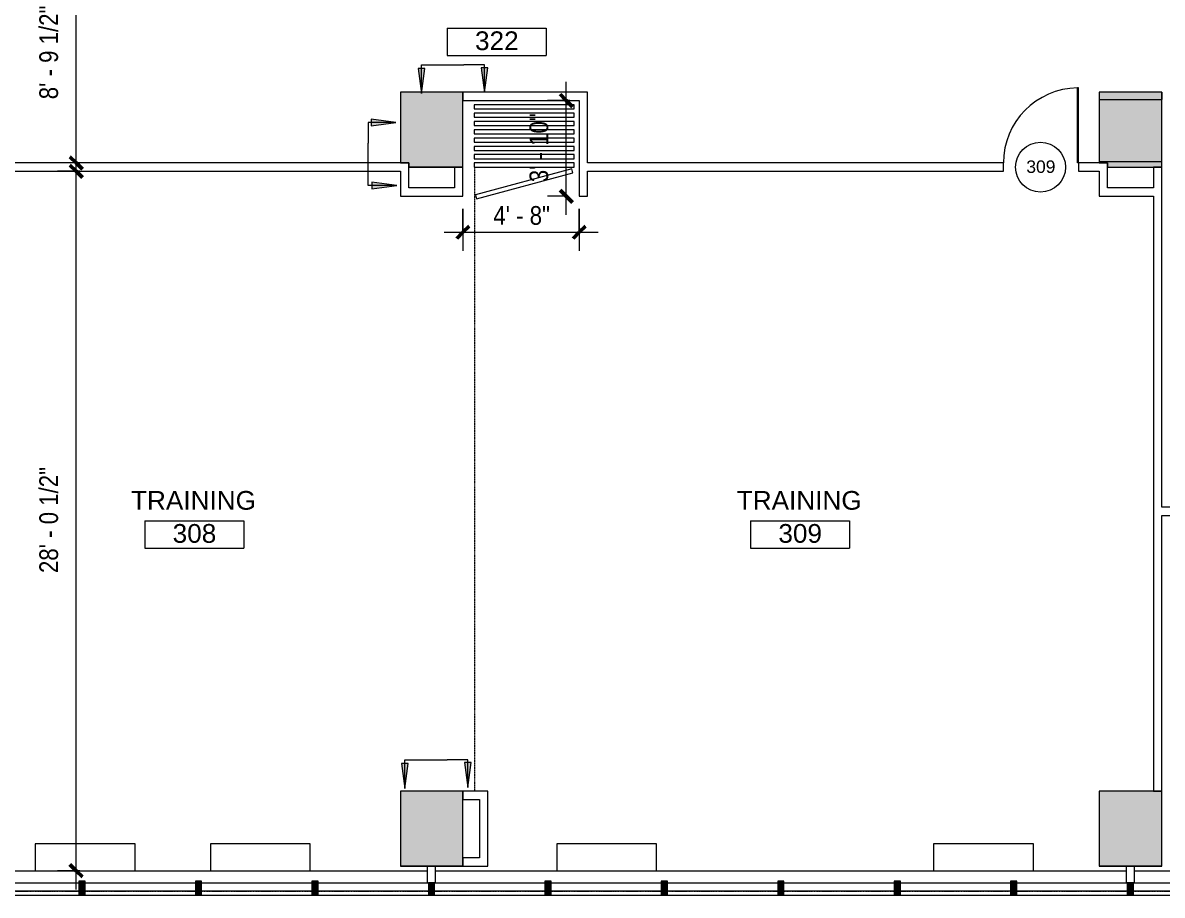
# Model space of a CAD drawing. Header units: inches. Extents: x 41 to 3077, y -701 to 1388.
# Drawn here: x 2169 to 2717, y -691 to -272 of the extents above; entities that cross this region are included whole.
import ezdxf

# ---------------------------------------------------------------- set-up
doc = ezdxf.new("R2010")
doc.units = ezdxf.units.IN
doc.header["$MEASUREMENT"] = 0
doc.linetypes.add('Hidden 1_8_', pattern=[0.1875, 0.125, -0.0625])
doc.linetypes.add('IMPORT-PHANTOM4', pattern=[0.625, 0.3125, -0.0625, 0.0625, -0.0625, 0.0625, -0.0625])
for name, color, linetype, lineweight in [('3rd Floor Revit Background_dwg', 8, 'Continuous', 9), ('A-ANNO-DIMS', 211, 'Continuous', 9), ('A-ANNO-DIMS-96', 211, 'Continuous', 9), ('A-ANNO-NOTE', 131, 'Continuous', 9), ('A-Area', 7, 'IMPORT-PHANTOM4', 9), ('A-AREA-IDEN', 2, 'Continuous', 20), ('A-DETL', 90, 'Continuous', 9), ('A-DETL-HDLN', 90, 'Continuous', 9), ('A-DOOR', 31, 'Continuous', 9), ('A-DOOR-IDEN', 31, 'Continuous', 20), ('A-FLOR', 192, 'Continuous', 9), ('A-WALL', 113, 'Continuous', 9), ('A-Wall-Exst', 7, 'Continuous', 9), ('A-Wall-Patt', 7, 'Continuous', 9), ('AWAEX', 7, 'Continuous', 9), ('MHV', 7, 'Continuous', 9)]:
    doc.layers.add(name, color=color, linetype=linetype, lineweight=lineweight)
doc.styles.add('Arial', font='arial.ttf', dxfattribs={"height": 9})
doc.styles.add('Arial_4', font='arial.ttf', dxfattribs={"height": 6})
doc.styles.add('Arial_5', font='arial.ttf', dxfattribs={"width": 0.85, "height": 9})
doc.dimstyles.new('Linear_-_3_32__Arial__85_-_1_2__Tolerance', dxfattribs={"dimscale": 12, "dimtxt": 9.182335, "dimasz": 0.5, "dimexe": 0.75, "dimexo": 0.5, "dimgap": 0.5, "dimtad": 1, "dimdec": 1, "dimrnd": 0.5, "dimzin": 3, "dimdsep": 46, "dimlunit": 4, "dimtxsty": 'Arial_5', "dimblk1": 'OBLIQUE', "dimblk2": 'OBLIQUE', "dimsah": 1, "dimcen": 0.09, "dimdle": 0.75, "dimazin": 0, "dimtfac": 1, "dimtdec": 4, "dimtix": 1, "dimtmove": 0, "dimatfit": 3, "dimfxl": 1, "dimtvp": 1, "dimfrac": 2, "dimtolj": 1, "dimtzin": 0, "dimarcsym": 2})
doc.dimstyles.new('Linear_-_3_32__Arial__85_-_1_2__Tolerance_1', dxfattribs={"dimscale": 12, "dimtxt": 9.182335, "dimasz": 0.5, "dimexe": 0.75, "dimexo": 0.5, "dimgap": 0.5, "dimtad": 1, "dimdec": 1, "dimrnd": 0.5, "dimzin": 3, "dimdsep": 46, "dimlunit": 4, "dimtxsty": 'Arial_5', "dimblk1": 'OBLIQUE', "dimblk2": 'OBLIQUE', "dimsah": 1, "dimcen": 0.09, "dimdle": 0.75, "dimazin": 0, "dimtfac": 1, "dimtdec": 4, "dimtix": 1, "dimtmove": 2, "dimatfit": 3, "dimfxl": 1, "dimtvp": 1, "dimfrac": 2, "dimtolj": 1, "dimtzin": 0, "dimarcsym": 2})

# ---------------------------------------------------------------- blocks, each defined once
blk = doc.blocks.new('Single-Glass - No Frame - 36_ x 96_-2992229-3rd Floor New Construction - Partition Plan')
at = {"layer": 'A-DOOR', "color": 250, "lineweight": 20}
for p, q in [((17.5, 2), (17.5, 38.06)), ((18, 38.06), (17.5, 38.06)), ((18, 2), (18, 38.06)), ((18, 2), (17.5, 2))]:
    blk.add_line(p, q, dxfattribs=at)
at = {"layer": 'A-DOOR'}
blk.add_arc((18, 2), 36.07, 90.7943, 180, dxfattribs=at)
blk = doc.blocks.new('3rd Floor Revit Background_dwg-1506769-3rd Floor New Construction - Partition Plan')
at = {"layer": 'AWAEX'}
for points in [[(1197.68, -341.22), (1197.68, -305.22), (1167.68, -305.22), (1167.68, -339.22), (1171.65, -339.22), (1171.65, -341.22), (1197.68, -341.22)], [(1517.07, -341.22), (1533.68, -341.22), (1533.67, -305.22), (1503.68, -305.22), (1503.68, -339.22), (1507.64, -339.22), (1507.64, -341.22)], [(1180.44, -677.22), (1180.44, -677.22), (1197.68, -677.22), (1197.68, -641.22), (1167.68, -641.23), (1167.68, -677.22)], [(1529.67, -677.22), (1533.68, -677.22), (1533.67, -641.23), (1503.68, -641.22), (1503.68, -677.22), (1528.59, -677.22)], [(1016.06, -691.22), (1016.06, -684.53), (1013.06, -684.53), (1013.06, -691.22)], [(1072.06, -691.22), (1072.06, -684.53), (1069.06, -684.53), (1069.06, -691.22)], [(1128.06, -691.22), (1128.06, -684.53), (1125.06, -684.53), (1125.06, -691.22)], [(1240.06, -691.22), (1240.06, -684.53), (1237.06, -684.53), (1237.06, -691.22)], [(1296.06, -691.22), (1296.06, -684.53), (1293.06, -684.53), (1293.06, -691.22)], [(1352.06, -691.22), (1352.06, -684.53), (1349.06, -684.53), (1349.06, -691.22)], [(1408.06, -691.22), (1408.06, -684.53), (1405.06, -684.53), (1405.06, -691.22)], [(1464.06, -691.22), (1464.06, -684.53), (1461.06, -684.53), (1461.06, -691.22)], [(1184.06, -691.22), (1184.06, -685.22), (1181.06, -685.22), (1181.06, -691.22)], [(1520.06, -691.22), (1520.06, -685.22), (1517.06, -685.22), (1517.07, -691.22)]]:
    blk.add_hatch(color=256, dxfattribs=at).paths.add_polyline_path(points, flags=0)
at = {"layer": 'A-Area', "flags": 128}
for points in [[(1884.9, 180.92), (1805.75, 260.07), (1767.28, 260.07), (1767.28, 298.53), (1688.13, 377.68), (735.1, 377.68), (571.4, 213.99), (494.75, 290.64), (524.68, 320.57), (524.68, 419.78), (401.76, 542.7), (362.39, 542.7), (362.39, 582.06), (243.34, 701.12), (204.04, 701.12), (204.04, 740.42), (84.92, 859.54), (45.55, 859.54), (45.55, 898.9), (-441.32, 1385.78), (-666.56, 1385.78), (-745.3, 1307.04), (-745.3, 1267.7), (-784.64, 1267.7), (-863.31, 1189.03), (-863.31, 289.89), (-745.28, 171.87), (-705.91, 171.87), (-705.91, 132.5), (-587.52, 14.1), (-548.15, 14.1), (-548.15, -25.26), (-39.5, -533.91), (-0.12, -533.91), (-0.12, -573.29), (115.81, -689.22), (514.38, -689.22), (542.18, -661.42), (569.98, -689.22), (1686.6, -689.22), (1766.06, -609.77), (1766.06, -570.38), (1805.44, -570.38), (1884.9, -490.93), (1884.9, 180.92)], [(-745.3, 1267.7), (-745.3, 1307.04), (-666.56, 1385.78), (-441.32, 1385.78), (45.55, 898.9), (45.55, 859.54), (84.92, 859.54), (204.04, 740.42), (204.04, 701.12), (243.34, 701.12), (362.39, 582.06), (362.39, 542.7), (401.76, 542.7), (524.68, 419.78), (524.68, 320.57), (494.75, 290.64), (571.4, 213.99), (735.1, 377.68), (1688.13, 377.68), (1767.28, 298.53), (1767.28, 260.07), (1805.75, 260.07), (1884.9, 180.92), (1884.9, -490.93), (1805.44, -570.38), (1766.06, -570.38), (1766.06, -609.77), (1686.6, -689.22), (569.98, -689.22), (542.18, -661.42), (514.38, -689.22), (231.68, -689.22)]]:
    blk.add_lwpolyline(points, dxfattribs=at)
at = {"layer": 'A-Wall-Exst', "flags": 128}
blk.add_lwpolyline([(1503.68, -305.22), (1503.68, -308.72), (1533.68, -308.72), (1533.68, -305.22), (1503.68, -305.22)], dxfattribs=at)
at = {"layer": 'A-Wall-Patt'}
for p, q in [((1503.68, -305.22), (1503.68, -308.72)), ((1533.68, -305.22), (1533.68, -308.72))]:
    blk.add_line(p, q, dxfattribs=at)
at = {"layer": 'AWAEX'}
for p, q in [((1197.68, -305.22), (1167.68, -305.22)), ((1167.68, -305.22), (1167.68, -339.22)), ((1197.68, -341.22), (1197.68, -305.22)), ((1533.67, -305.22), (1503.68, -305.22)), ((1503.68, -305.22), (1503.68, -339.22)), ((1533.68, -341.22), (1533.67, -305.22)), ((1533.68, -326.72), (1533.68, -323.22)), ((1167.68, -339.22), (1171.65, -339.22)), ((1171.65, -339.22), (1171.65, -341.22)), ((1503.68, -337.72), (1503.68, -339.22)), ((1533.68, -338.72), (1503.68, -338.72)), ((1503.68, -339.22), (1507.64, -339.22)), ((1507.64, -339.22), (1507.64, -341.22)), ((1171.65, -341.22), (1197.68, -341.22)), ((1193.68, -341.22), (1171.65, -341.22)), ((1197.68, -341.22), (1197.68, -341.22)), ((1507.64, -341.22), (1517.07, -341.22)), ((1517.07, -341.22), (1533.68, -341.22)), ((1197.68, -641.22), (1167.68, -641.23)), ((1167.68, -641.23), (1167.68, -677.22)), ((1197.68, -677.22), (1197.68, -641.22)), ((1533.67, -641.23), (1503.68, -641.22)), ((1503.68, -641.22), (1503.68, -677.22)), ((1533.68, -677.22), (1533.67, -641.23)), ((1167.68, -677.22), (1180.44, -677.22)), ((1180.44, -677.22), (1167.68, -677.22)), ((1180.44, -677.22), (1180.44, -677.22)), ((1180.44, -677.22), (1197.68, -677.22)), ((1197.68, -677.22), (1184.44, -677.22)), ((1503.68, -677.22), (1528.59, -677.22)), ((1516.67, -677.22), (1503.68, -677.22)), ((1533.68, -677.22), (1520.67, -677.22)), ((1528.59, -677.22), (1529.67, -677.22)), ((1529.67, -677.22), (1533.68, -677.22)), ((848.44, -679.47), (1180.44, -679.47)), ((1016.06, -684.53), (1013.06, -684.53)), ((1013.06, -684.53), (1013.06, -691.22)), ((1016.06, -691.22), (1016.06, -684.53)), ((1072.06, -684.53), (1069.06, -684.53)), ((1069.06, -684.53), (1069.06, -691.22)), ((1072.06, -691.22), (1072.06, -684.53)), ((1128.06, -684.53), (1125.06, -684.53)), ((1125.06, -684.53), (1125.06, -691.22)), ((1128.06, -691.22), (1128.06, -684.53)), ((1184.44, -679.47), (1516.67, -679.47)), ((1240.06, -684.53), (1237.06, -684.53)), ((1237.06, -684.53), (1237.06, -691.22)), ((1240.06, -691.22), (1240.06, -684.53)), ((1296.06, -684.53), (1293.06, -684.53)), ((1293.06, -684.53), (1293.06, -691.22)), ((1296.06, -691.22), (1296.06, -684.53)), ((1352.06, -684.53), (1349.06, -684.53)), ((1349.06, -684.53), (1349.06, -691.22)), ((1352.06, -691.22), (1352.06, -684.53)), ((1408.06, -684.53), (1405.06, -684.53)), ((1405.06, -684.53), (1405.06, -691.22)), ((1408.06, -691.22), (1408.06, -684.53)), ((1464.06, -684.53), (1461.06, -684.53)), ((1461.06, -684.53), (1461.06, -691.22)), ((1464.06, -691.22), (1464.06, -684.53)), ((1684.94, -689.22), (572.68, -689.22)), ((848.44, -685.22), (1180.44, -685.22)), ((1184.06, -685.22), (1181.06, -685.22)), ((1181.06, -685.22), (1181.06, -691.22)), ((1184.06, -691.22), (1184.06, -685.22)), ((1184.44, -685.22), (1516.67, -685.22)), ((1520.06, -685.22), (1517.06, -685.22)), ((1517.06, -685.22), (1517.07, -691.22)), ((1520.06, -691.22), (1520.06, -685.22)), ((1013.06, -691.22), (1016.06, -691.22)), ((1069.06, -691.22), (1072.06, -691.22)), ((1125.06, -691.22), (1128.06, -691.22)), ((1181.06, -691.22), (1184.06, -691.22)), ((1237.06, -691.22), (1240.06, -691.22)), ((1293.06, -691.22), (1296.06, -691.22)), ((1349.06, -691.22), (1352.06, -691.22)), ((1405.06, -691.22), (1408.06, -691.22)), ((1461.06, -691.22), (1464.06, -691.22)), ((1517.07, -691.22), (1520.06, -691.22))]:
    blk.add_line(p, q, dxfattribs=at)
at = {"layer": 'AWAEX', "flags": 128}
for points in [[(569.16, -691.22), (1687.43, -691.22), (1768.06, -610.6), (1768.06, -572.38), (1806.27, -572.38), (1886.9, -491.76), (1886.9, 181.74), (1806.57, 262.07), (1769.28, 262.07), (1769.28, 299.36), (1688.96, 379.68), (734.27, 379.68)], [(1520.67, -679.47), (1682.56, -679.47), (1718.02, -644.02)], [(1520.67, -685.22), (1684.94, -685.22), (1722.08, -648.08)]]:
    blk.add_lwpolyline(points, dxfattribs=at)
at = {"layer": 'MHV', "flags": 128}
for points in [[(1040.06, -666.47), (992.06, -666.47), (992.06, -679.47), (1040.06, -679.47)], [(1124.28, -666.47), (1076.28, -666.47), (1076.28, -679.47), (1124.28, -679.47)], [(1290.83, -666.47), (1242.83, -666.47), (1242.83, -679.47), (1290.83, -679.47)], [(1472, -666.47), (1424, -666.47), (1424, -679.47), (1472, -679.47)]]:
    blk.add_lwpolyline(points, close=True, dxfattribs=at)
blk = doc.blocks.new('FORM Room Tag - Name _ Number-61107-3rd Floor New Construction - Partition Plan')
at = {"layer": 'A-AREA-IDEN'}
for p, q in [((-0.2444, -0.0231), (-0.2444, -0.1589)), ((-0.2444, -0.0231), (0.2515, -0.0231)), ((0.2515, -0.0231), (0.2515, -0.1589)), ((-0.2444, -0.1589), (0.2515, -0.1589))]:
    blk.add_line(p, q, dxfattribs=at)
blk = doc.blocks.new('FORM Door Tag - Default-60822-3rd Floor New Construction - Partition Plan')
at = {"layer": 'A-DOOR-IDEN'}
blk.add_circle((-0.002, 0), 0.125, dxfattribs=at)
blk = doc.blocks.new('DIMBLOCK16-3rd Floor New Construction - Partition Plan')
at = {"layer": 'A-ANNO-DIMS-96'}
for p, q in [((2194.36, -688.47), (2194.36, -334.22)), ((2196.11, -343.22), (2185.36, -343.22)), ((2194.36, -343.22), (2196.11, -343.22)), ((2196.11, -679.47), (2185.36, -679.47)), ((2194.36, -679.47), (2196.11, -679.47))]:
    blk.add_line(p, q, dxfattribs=at)
at = {"layer": 'A-ANNO-DIMS-96', "lineweight": 50}
for p, q in [((2194.36, -343.22), (2191.36, -340.22)), ((2194.36, -343.22), (2197.36, -346.22)), ((2194.36, -679.47), (2191.36, -676.47)), ((2194.36, -679.47), (2197.36, -682.47))]:
    blk.add_line(p, q, dxfattribs=at)
at = {"layer": 'A-ANNO-DIMS-96', "color": 0, "insert": (2176.67, -536.35), "char_height": 9, "width": 60.0101, "attachment_point": 1, "rotation": 90, "line_spacing_factor": 0.941778, "style": 'Arial_5'}
blk.add_mtext('28\' - 0 1/2"', dxfattribs=at)
blk = doc.blocks.new('_Oblique')
at = {"color": 0, "linetype": 'ByBlock', "lineweight": -2}
blk.add_line((-0.5, -0.5), (0.5, 0.5), dxfattribs=at)
blk = doc.blocks.new('DIMBLOCK17-3rd Floor New Construction - Partition Plan')
at = {"layer": 'A-ANNO-DIMS-96'}
for p, q in [((2380.35, -361.22), (2380.35, -381.52)), ((2380.35, -372.52), (2380.35, -361.22)), ((2436.31, -361.22), (2436.31, -381.52)), ((2436.31, -372.52), (2436.31, -361.22)), ((2371.35, -372.52), (2445.31, -372.52))]:
    blk.add_line(p, q, dxfattribs=at)
at = {"layer": 'A-ANNO-DIMS-96', "lineweight": 50}
for p, q in [((2380.35, -372.52), (2377.35, -375.52)), ((2380.35, -372.52), (2383.35, -369.52)), ((2436.31, -372.52), (2433.31, -375.52)), ((2436.31, -372.52), (2439.31, -369.52))]:
    blk.add_line(p, q, dxfattribs=at)
at = {"layer": 'A-ANNO-DIMS-96', "color": 0, "insert": (2394.98, -359.94), "char_height": 9, "width": 32.0393, "attachment_point": 1, "line_spacing_factor": 0.941778, "style": 'Arial_5'}
blk.add_mtext('4\' - 8"', dxfattribs=at)
blk = doc.blocks.new('DIMBLOCK18-3rd Floor New Construction - Partition Plan')
at = {"layer": 'A-ANNO-DIMS-96'}
for p, q in [((2430.05, -364.22), (2430.05, -300.2)), ((2431.81, -309.2), (2421.05, -309.2)), ((2430.05, -309.2), (2431.81, -309.2)), ((2430.31, -355.22), (2421.05, -355.22)), ((2430.05, -355.22), (2430.31, -355.22))]:
    blk.add_line(p, q, dxfattribs=at)
at = {"layer": 'A-ANNO-DIMS-96', "lineweight": 50}
for p, q in [((2430.05, -309.2), (2427.05, -306.2)), ((2430.05, -309.2), (2433.05, -312.2)), ((2430.05, -355.22), (2427.05, -352.22)), ((2430.05, -355.22), (2433.05, -358.22))]:
    blk.add_line(p, q, dxfattribs=at)
at = {"layer": 'A-ANNO-DIMS-96', "color": 0, "insert": (2412.37, -348.46), "char_height": 9, "width": 38.9896, "attachment_point": 1, "rotation": 90, "line_spacing_factor": 0.941778, "style": 'Arial_5'}
blk.add_mtext('3\' - 10"', dxfattribs=at)
blk = doc.blocks.new('DIMBLOCK59-3rd Floor New Construction - Partition Plan')
at = {"layer": 'A-ANNO-DIMS-96'}
for p, q in [((2194.36, -348.22), (2194.36, -224.73)), ((2196.11, -233.73), (2185.36, -233.73)), ((2194.36, -233.73), (2196.11, -233.73)), ((2196.11, -339.22), (2185.36, -339.22)), ((2194.36, -339.22), (2196.11, -339.22))]:
    blk.add_line(p, q, dxfattribs=at)
at = {"layer": 'A-ANNO-DIMS-96', "lineweight": 50}
for p, q in [((2194.36, -233.73), (2191.36, -230.73)), ((2194.36, -233.73), (2197.36, -236.73)), ((2194.36, -339.22), (2191.36, -336.22)), ((2194.36, -339.22), (2197.36, -342.22))]:
    blk.add_line(p, q, dxfattribs=at)
at = {"layer": 'A-ANNO-DIMS-96', "color": 0, "insert": (2176.67, -308.59), "char_height": 9, "width": 53.0598, "attachment_point": 1, "rotation": 90, "line_spacing_factor": 0.941778, "style": 'Arial_5'}
blk.add_mtext('8\' - 9 1/2"', dxfattribs=at)

msp = doc.modelspace()

# ---------------------------------------------------------------- hatches: boundary and pattern name
at = {"layer": 'A-ANNO-NOTE', "lineweight": 20}
for points in [[(2360.46, -305.86), (2362.04, -293.86), (2358.88, -293.86)], [(2390.76, -305.41), (2392.34, -293.41), (2389.18, -293.41)], [(2348.16, -319.71), (2336.16, -318.13), (2336.16, -321.29)], [(2348.61, -350.01), (2336.61, -348.43), (2336.61, -351.59)], [(2352.46, -639.86), (2354.04, -627.86), (2350.88, -627.86)], [(2382.76, -639.41), (2384.34, -627.41), (2381.18, -627.41)]]:
    msp.add_hatch(color=256, dxfattribs=at).paths.add_polyline_path(points, flags=0)

# ---------------------------------------------------------------- linework, layer by layer
for p, q in [((2362.04, -293.86), (2358.88, -293.86)), ((2358.88, -293.86), (2360.46, -305.86)), ((2360.46, -292.09), (2380.74, -292.09)), ((2360.46, -305.86), (2360.46, -292.09)), ((2360.46, -305.86), (2362.04, -293.86)), ((2390.76, -292.09), (2380.74, -292.09)), ((2392.34, -293.41), (2389.18, -293.41)), ((2389.18, -293.41), (2390.76, -305.41)), ((2390.76, -305.41), (2390.76, -292.09)), ((2390.76, -305.41), (2392.34, -293.41)), ((2334.84, -319.71), (2334.84, -329.73)), ((2348.16, -319.71), (2334.84, -319.71)), ((2348.16, -319.71), (2336.16, -318.13)), ((2336.16, -318.13), (2336.16, -321.29)), ((2336.16, -321.29), (2348.16, -319.71)), ((2334.84, -350.01), (2334.84, -329.73)), ((2348.61, -350.01), (2334.84, -350.01)), ((2348.61, -350.01), (2336.61, -348.43)), ((2336.61, -348.43), (2336.61, -351.59)), ((2336.61, -351.59), (2348.61, -350.01)), ((2354.04, -627.86), (2350.88, -627.86)), ((2350.88, -627.86), (2352.46, -639.86)), ((2352.46, -626.09), (2372.74, -626.09)), ((2352.46, -639.86), (2352.46, -626.09)), ((2352.46, -639.86), (2354.04, -627.86)), ((2382.76, -626.09), (2372.74, -626.09)), ((2384.34, -627.41), (2381.18, -627.41)), ((2381.18, -627.41), (2382.76, -639.41)), ((2382.76, -639.41), (2382.76, -626.09)), ((2382.76, -639.41), (2384.34, -627.41))]:
    msp.add_line(p, q, dxfattribs=at)
at = {"layer": 'A-DETL', "lineweight": 13}
for p, q in [((2385.84, -311.22), (2385.84, -313.22)), ((2433.84, -311.22), (2385.84, -311.22)), ((2433.84, -313.22), (2433.84, -311.22)), ((2385.84, -313.22), (2433.84, -313.22)), ((2385.84, -315.22), (2385.84, -317.22)), ((2433.84, -315.22), (2385.84, -315.22)), ((2385.84, -317.22), (2433.84, -317.22)), ((2433.84, -317.22), (2433.84, -315.22)), ((2385.84, -319.22), (2385.84, -321.22)), ((2433.84, -319.22), (2385.84, -319.22)), ((2385.84, -321.22), (2433.84, -321.22)), ((2385.84, -323.22), (2385.84, -325.22)), ((2433.84, -323.22), (2385.84, -323.22)), ((2433.84, -321.22), (2433.84, -319.22)), ((2433.84, -325.22), (2433.84, -323.22)), ((2385.84, -325.22), (2433.84, -325.22)), ((2385.84, -327.22), (2385.84, -329.22)), ((2433.84, -327.22), (2385.84, -327.22)), ((2433.84, -329.22), (2433.84, -327.22)), ((2385.84, -329.22), (2433.84, -329.22)), ((2385.84, -331.22), (2385.84, -333.22)), ((2433.84, -331.22), (2385.84, -331.22)), ((2385.84, -333.22), (2433.84, -333.22)), ((2433.84, -333.22), (2433.84, -331.22)), ((2385.84, -335.22), (2385.84, -337.22)), ((2433.84, -335.22), (2385.84, -335.22)), ((2385.84, -337.22), (2433.84, -337.22)), ((2385.84, -339.22), (2385.84, -341.22)), ((2433.84, -339.22), (2385.84, -339.22)), ((2433.84, -337.22), (2433.84, -335.22)), ((2433.84, -341.22), (2433.84, -339.22)), ((2385.84, -341.22), (2433.84, -341.22)), ((2432.76, -342.04), (2386.4, -354.47)), ((2386.92, -356.4), (2433.28, -343.98)), ((2433.28, -343.98), (2432.76, -342.04)), ((2386.4, -354.47), (2386.92, -356.4))]:
    msp.add_line(p, q, dxfattribs=at)
at = {"layer": 'A-DETL-HDLN', "linetype": 'Hidden 1_8_'}
msp.add_line((2385.86, -341.22), (2385.86, -641.22), dxfattribs=at)
at = {"layer": 'A-FLOR', "lineweight": 13}
for p, q in [((2031.11, -685.22), (2363.11, -685.22)), ((2367.11, -685.22), (2699.33, -685.22)), ((2703.33, -685.22), (2867.61, -685.22))]:
    msp.add_line(p, q, dxfattribs=at)
at = {"layer": 'A-WALL', "color": 250, "lineweight": 20}
for p, q in [((2440.31, -305.2), (2380.35, -305.2)), ((2380.35, -305.2), (2380.35, -309.2)), ((2440.31, -339.22), (2440.31, -305.2)), ((2380.35, -309.2), (2436.31, -309.2)), ((2436.31, -309.2), (2436.31, -355.22)), ((2354.31, -339.22), (2150.33, -339.22)), ((2354.31, -351.22), (2354.31, -339.22)), ((2640.31, -339.22), (2440.31, -339.22)), ((2640.31, -343.22), (2640.31, -339.22)), ((2690.31, -339.22), (2676.31, -339.22)), ((2676.31, -339.22), (2676.31, -343.22)), ((2690.31, -351.22), (2690.31, -339.22)), ((2150.33, -343.22), (2350.31, -343.22)), ((2350.31, -343.22), (2350.31, -355.22)), ((2380.35, -341.22), (2376.35, -341.22)), ((2376.35, -341.22), (2376.35, -351.22)), ((2380.35, -355.22), (2380.35, -341.22)), ((2440.31, -355.22), (2440.31, -343.22)), ((2440.31, -343.22), (2640.31, -343.22)), ((2676.31, -343.22), (2686.31, -343.22)), ((2686.31, -343.22), (2686.31, -355.22)), ((2712.34, -341.22), (2712.34, -351.22)), ((2716.34, -341.22), (2712.34, -341.22)), ((2716.34, -504.62), (2716.34, -341.22)), ((2350.31, -355.22), (2380.35, -355.22)), ((2376.35, -351.22), (2354.31, -351.22)), ((2436.31, -355.22), (2440.31, -355.22)), ((2686.31, -355.22), (2712.34, -355.22)), ((2712.34, -351.22), (2690.31, -351.22)), ((2712.34, -355.22), (2712.34, -641.23)), ((2722.34, -504.62), (2716.34, -504.62)), ((2716.34, -641.23), (2716.34, -508.62)), ((2716.34, -508.62), (2722.34, -508.62)), ((2392.29, -641.23), (2380.35, -641.23)), ((2380.35, -641.23), (2380.35, -645.23)), ((2380.35, -645.23), (2388.29, -645.23)), ((2388.29, -645.23), (2388.29, -673.22)), ((2392.29, -677.22), (2392.29, -641.23)), ((2712.34, -641.23), (2716.34, -641.23)), ((2388.29, -673.22), (2380.37, -673.22)), ((2380.37, -673.22), (2380.37, -677.22)), ((2367.11, -677.22), (2363.11, -677.22)), ((2363.11, -677.22), (2363.11, -685.22)), ((2367.11, -685.22), (2367.11, -677.22)), ((2380.37, -677.22), (2392.29, -677.22)), ((2703.33, -677.22), (2699.33, -677.22)), ((2699.33, -677.22), (2699.33, -685.22)), ((2703.33, -685.22), (2703.33, -677.22)), ((2363.11, -685.22), (2367.11, -685.22)), ((2699.33, -685.22), (2703.33, -685.22))]:
    msp.add_line(p, q, dxfattribs=at)

# ---------------------------------------------------------------- block references
at = {"layer": '3rd Floor Revit Background_dwg', "color": 7}
msp.add_blockref('3rd Floor Revit Background_dwg-1506769-3rd Floor New Construction - Partition Plan', (1182.67, 0), dxfattribs=at)
at = {"layer": 'A-AREA-IDEN', "xscale": 95.99999999999994, "yscale": 95.99999999999994, "zscale": 95.99999999999994}
for p in [(2396.18, -272.25), (2250.8, -509.09), (2542.05, -509.09)]:
    msp.add_blockref('FORM Room Tag - Name _ Number-61107-3rd Floor New Construction - Partition Plan', p, dxfattribs=at)
at = {"layer": 'A-DOOR', "lineweight": 13}
msp.add_blockref('Single-Glass - No Frame - 36_ x 96_-2992229-3rd Floor New Construction - Partition Plan', (2658.31, -341.22), dxfattribs=at)
at = {"layer": 'A-DOOR-IDEN', "xscale": 95.99999999999994, "yscale": 95.99999999999994, "zscale": 95.99999999999994}
msp.add_blockref('FORM Door Tag - Default-60822-3rd Floor New Construction - Partition Plan', (2658.31, -341.22), dxfattribs=at)

# ---------------------------------------------------------------- texts
at = {"layer": 'A-AREA-IDEN', "lineweight": 9, "char_height": 9, "attachment_point": 2, "line_spacing_factor": 0.941778, "style": 'Arial'}
for s, insert, width in [('322', (2396.66, -275.96), 25.1225), ('TRAINING', (2250.81, -496.91), 71.6212), ('TRAINING', (2542.07, -496.91), 71.6212), ('308', (2251.27, -512.8), 25.1225), ('309', (2542.53, -512.8), 25.1225)]:
    msp.add_mtext(s, dxfattribs=dict(at, insert=insert, width=width))
at = {"layer": 'A-DOOR-IDEN', "lineweight": 9, "insert": (2658.26, -337.99), "char_height": 6, "width": 16.7484, "attachment_point": 2, "line_spacing_factor": 0.941778, "style": 'Arial_4'}
msp.add_mtext('309', dxfattribs=at)

# ---------------------------------------------------------------- dimensions: what is measured, and where the dimension line sits
at = {"layer": 'A-ANNO-DIMS'}
for base, p1, p2, override, picture, middle in [((2194.36, -233.73), (2190.11, -339.22), (2190.11, -233.73), {"dimpost": '<>', "dimfxl": 105.48775}, 'DIMBLOCK59-3rd Floor New Construction - Partition Plan', (2183.7, -286.48)), ((2430.05, -309.2), (2436.31, -355.22), (2425.81, -309.2), {"dimpost": '<>', "dimfxl": 47.203466}, 'DIMBLOCK18-3rd Floor New Construction - Partition Plan', (2419.45, -332.21)), ((2194.355941, -343.222323), (2190.1133, -679.472324), (2190.1133, -343.222323), {"dimpost": '<>', "dimfxl": 336.250001}, 'DIMBLOCK16-3rd Floor New Construction - Partition Plan', (2183.702462, -511.347323))]:
    dim = msp.add_linear_dim(base=base, p1=p1, p2=p2, angle=90, dimstyle='Linear_-_3_32__Arial__85_-_1_2__Tolerance', override=override, dxfattribs=at)
    dim.commit()
    dim.dimension.update_dxf_attribs({"geometry": picture, "text_midpoint": middle})
dim = msp.add_linear_dim(base=(2436.31, -372.52), p1=(2380.35, -355.22), p2=(2436.31, -355.22), dimstyle='Linear_-_3_32__Arial__85_-_1_2__Tolerance_1', override={"dimpost": '<>', "dimfxl": 55.966618}, dxfattribs=at)
dim.commit()
dim.dimension.update_dxf_attribs({"geometry": 'DIMBLOCK17-3rd Floor New Construction - Partition Plan', "text_midpoint": (2411, -365.94), "dimtype": 160})

doc.saveas('drawing.dxf')
